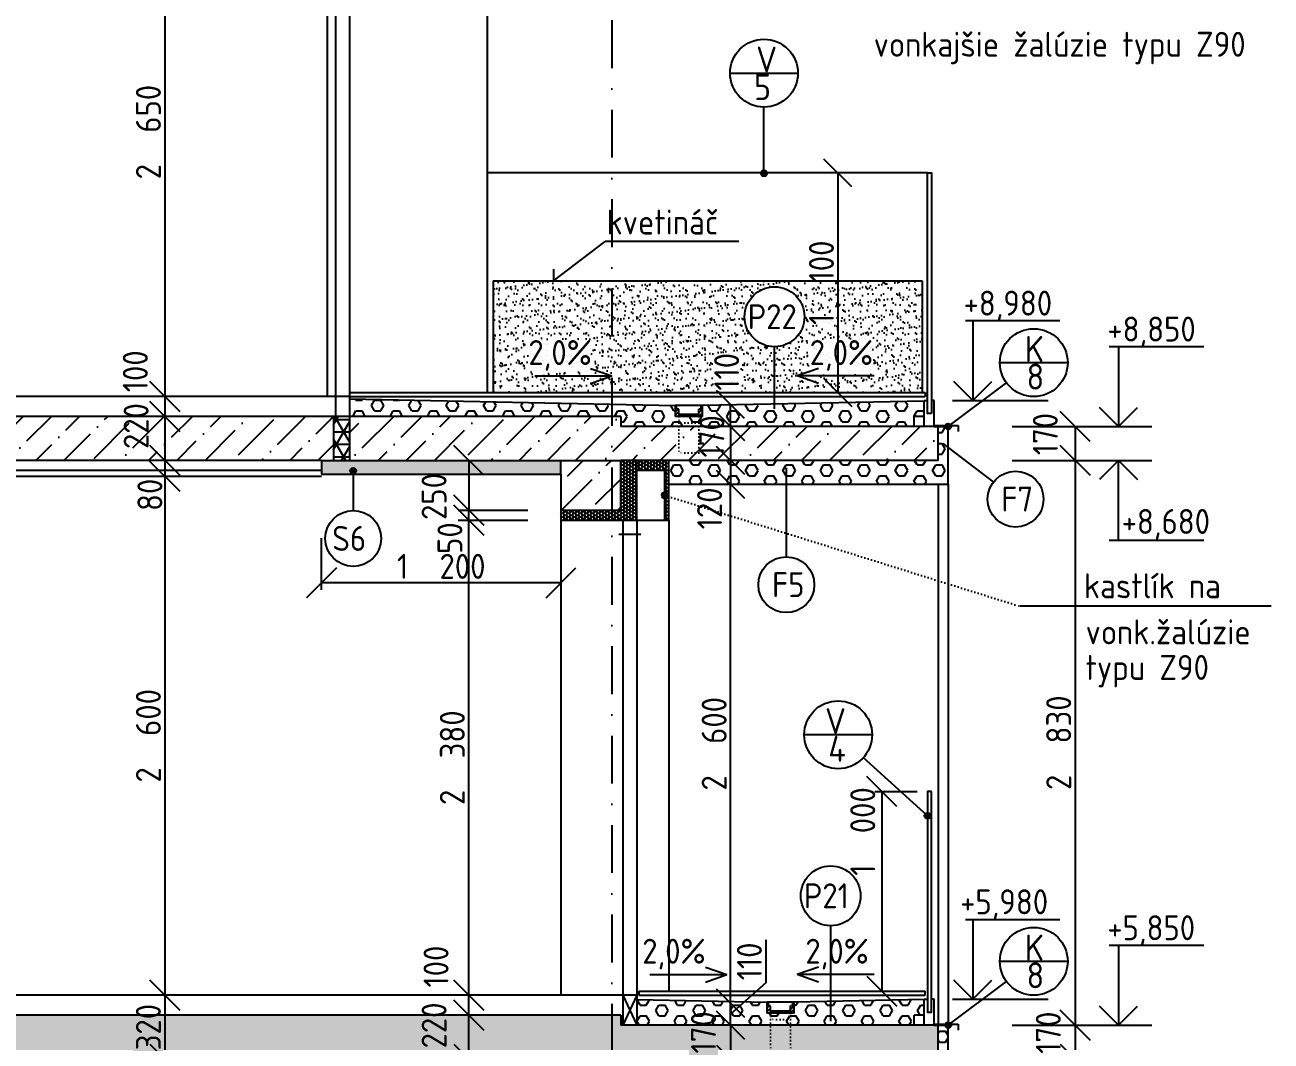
# Model space of a CAD drawing. Extents: x 3792242 to 5145247, y -1546315 to -1031918.
# Drawn here: x 3946353 to 3952597, y -1529874 to -1524782 of the extents above; entities that cross this region are included whole.
import ezdxf

# ---------------------------------------------------------------- set-up
doc = ezdxf.new("R2010")
doc.units = 0
doc.header["$MEASUREMENT"] = 0
doc.linetypes.add('ACAD_ISO07W100', pattern=[3.5, 0.5, -3])
doc.linetypes.add('BODKOCIARKOVANA_3', pattern=[5.6, 3, -1.3, 0, -1.3])
doc.layers.get('0').update_dxf_attribs({"linetype": 'CONTINUOUS'})
doc.layers.get('Defpoints').update_dxf_attribs({"color": 61, "linetype": 'CONTINUOUS'})
for name, color, linetype in [('KÓTY', 4, 'CONTINUOUS'), ('MÚRY', 1, 'CONTINUOUS'), ('OKNÁ', 143, 'CONTINUOUS'), ('osi', 253, 'CONTINUOUS'), ('TENKÁ', 7, 'CONTINUOUS'), ('tzb', 153, 'CONTINUOUS'), ('ZARIADENIE1', 145, 'CONTINUOUS'), ('ŠRAFY', 82, 'CONTINUOUS'), ('šrafy-múry', 8, 'CONTINUOUS')]:
    doc.layers.add(name, color=color, linetype=linetype)
doc.styles.add('STYLE1', font='isocp.shx')
doc.dimstyles.new('STANDARD 50', dxfattribs={"dimtxt": 125, "dimasz": 140, "dimexe": 10, "dimexo": 200, "dimgap": 20, "dimtad": 1, "dimdsep": 46, "dimlunit": 6, "dimtxsty": 'STYLE1', "dimblk1": 'OBLIQUE', "dimblk2": 'OBLIQUE', "dimsah": 1, "dimcen": 2.5, "dimse1": 1, "dimse2": 1, "dimadec": 0, "dimazin": 0, "dimtfac": 1, "dimtmove": 1, "dimatfit": 3, "dimldrblk": 'OBLIQUE', "dimfxl": 1, "dimtolj": 1, "dimtzin": 0, "dimarcsym": 0})
doc.dimstyles.new('STANDARD-50', dxfattribs={"dimtxt": 125, "dimasz": 150, "dimexe": 10, "dimexo": 200, "dimgap": 20, "dimtad": 1, "dimdsep": 46, "dimlunit": 6, "dimtxsty": 'STYLE1', "dimblk1": 'OBLIQUE', "dimblk2": 'OBLIQUE', "dimsah": 1, "dimcen": 2.5, "dimse1": 1, "dimse2": 1, "dimadec": 0, "dimazin": 0, "dimtfac": 1, "dimtmove": 1, "dimatfit": 3, "dimldrblk": 'OBLIQUE', "dimfxl": 1, "dimtolj": 1, "dimtzin": 0, "dimarcsym": 0})
pattern_1 = [(45, (0, 6000), (53.0330086, 194.4543648), [250, -50, 0, -50])]
pattern_2 = [(0, (-510173, -26883.5), (15, 8.660254038), [10, -20]), (120, (-510173, -26883.5), (-15, 8.660254038), [10, -20]), (60, (-510173, -26883.5), (1e-14, 17.320508076), [-20, 10])]
pattern_3 = [(0, (-463583, -17883.5), (0, 54.12658774), [31.25, -62.5]), (120, (-463583, -17883.5), (-46.875, -27.06329387), [31.25, -62.5]), (60, (-463551.75, -17883.5), (-46.875, 27.06329387), [31.25, -62.5])]

# ---------------------------------------------------------------- blocks, each defined once
blk = doc.blocks.new('_OBLIQUE')
at = {"color": 0, "linetype": 'ByBlock'}
blk.add_line((-0.5, -0.5), (0.5, 0.5), dxfattribs=at)
blk = doc.blocks.new('*D32162')
at = {"layer": 'Defpoints', "color": 0}
for p in [(3946384.5, -1526643.8), (3946384.5, -1526743.8), (3947054, -1526743.8)]:
    blk.add_point(p, dxfattribs=at)
at = {"layer": 'KÓTY', "color": 0, "lineweight": -2, "ltscale": 0.25}
blk.add_line((3947054, -1526643.8), (3947054, -1526743.8), dxfattribs=at)
at = {"layer": 'KÓTY', "color": 0, "linetype": 'ByBlock', "lineweight": -2, "xscale": 150, "yscale": 150, "zscale": 150}
for p, rotation in [((3947054, -1526643.8), 90), ((3947054, -1526743.8), 270)]:
    blk.add_blockref('_OBLIQUE', p, dxfattribs=dict(at, rotation=rotation))
at = {"layer": 'KÓTY', "color": 0, "insert": (3946906, -1526517.5), "char_height": 125, "attachment_point": 5, "rotation": 90, "style": 'STYLE1'}
blk.add_mtext('\\A1;100', dxfattribs=at)
blk = doc.blocks.new('*D32163')
at = {"layer": 'Defpoints', "color": 0}
for p in [(3947054, -1526743.8), (3947054, -1526963.8), (3947054, -1526963.8)]:
    blk.add_point(p, dxfattribs=at)
at = {"layer": 'KÓTY', "color": 0, "lineweight": -2, "ltscale": 0.25}
blk.add_line((3947054, -1526743.8), (3947054, -1526963.8), dxfattribs=at)
at = {"layer": 'KÓTY', "color": 0, "linetype": 'ByBlock', "lineweight": -2, "xscale": 150, "yscale": 150, "zscale": 150}
for p, rotation in [((3947054, -1526743.8), 90), ((3947054, -1526963.8), 270)]:
    blk.add_blockref('_OBLIQUE', p, dxfattribs=dict(at, rotation=rotation))
at = {"layer": 'KÓTY', "color": 0, "insert": (3946910, -1526792), "char_height": 125, "attachment_point": 5, "rotation": 90, "style": 'STYLE1'}
blk.add_mtext('\\A1;220', dxfattribs=at)
blk = doc.blocks.new('*D32164')
at = {"layer": 'Defpoints', "color": 0}
for p in [(3947054, -1526963.8), (3947054, -1527043.8), (3947054, -1527043.8)]:
    blk.add_point(p, dxfattribs=at)
at = {"layer": 'KÓTY', "color": 0, "lineweight": -2, "ltscale": 0.25}
blk.add_line((3947054, -1526963.8), (3947054, -1527043.8), dxfattribs=at)
at = {"layer": 'KÓTY', "color": 0, "linetype": 'ByBlock', "lineweight": -2, "xscale": 150, "yscale": 150, "zscale": 150}
for p, rotation in [((3947054, -1526963.8), 90), ((3947054, -1527043.8), 270)]:
    blk.add_blockref('_OBLIQUE', p, dxfattribs=dict(at, rotation=rotation))
at = {"layer": 'KÓTY', "color": 0, "insert": (3946979, -1527136.5), "char_height": 125, "attachment_point": 5, "rotation": 90, "style": 'STYLE1'}
blk.add_mtext('\\A1;80', dxfattribs=at)
blk = doc.blocks.new('*D37459')
at = {"layer": 'Defpoints', "color": 0}
for p in [(3947839, -1527043.8), (3947054, -1529643.8), (3947839, -1529643.8)]:
    blk.add_point(p, dxfattribs=at)
at = {"layer": 'KÓTY', "color": 0, "lineweight": -2, "ltscale": 0.25}
blk.add_line((3947054, -1527043.8), (3947054, -1529643.8), dxfattribs=at)
at = {"layer": 'KÓTY', "color": 0, "linetype": 'ByBlock', "lineweight": -2, "xscale": 150, "yscale": 150, "zscale": 150}
for p, rotation in [((3947054, -1527043.8), 90), ((3947054, -1529643.8), 270)]:
    blk.add_blockref('_OBLIQUE', p, dxfattribs=dict(at, rotation=rotation))
at = {"layer": 'KÓTY', "color": 0, "insert": (3946971.5, -1528343.8), "char_height": 125, "attachment_point": 5, "rotation": 90, "style": 'STYLE1'}
blk.add_mtext('\\A1;2ﾠ600', dxfattribs=at)
blk = doc.blocks.new('*D37460')
at = {"layer": 'Defpoints', "color": 0}
for p in [(3947054, -1529643.8), (3947054, -1529963.8), (3947054, -1529963.8)]:
    blk.add_point(p, dxfattribs=at)
at = {"layer": 'KÓTY', "color": 0, "lineweight": -2, "ltscale": 0.25}
blk.add_line((3947054, -1529643.8), (3947054, -1529963.8), dxfattribs=at)
at = {"layer": 'KÓTY', "color": 0, "linetype": 'ByBlock', "lineweight": -2, "xscale": 150, "yscale": 150, "zscale": 150}
for p, rotation in [((3947054, -1529643.8), 90), ((3947054, -1529963.8), 270)]:
    blk.add_blockref('_OBLIQUE', p, dxfattribs=dict(at, rotation=rotation))
at = {"layer": 'KÓTY', "color": 0, "insert": (3946971.5, -1529803.8), "char_height": 125, "attachment_point": 5, "rotation": 90, "style": 'STYLE1'}
blk.add_mtext('\\A1;320', dxfattribs=at)
blk = doc.blocks.new('*D49617')
at = {"layer": 'Defpoints', "color": 0}
for p in [(3950929, -1526963.8), (3950929, -1529793.8), (3951615.5, -1529793.8)]:
    blk.add_point(p, dxfattribs=at)
at = {"layer": 'KÓTY', "color": 0, "lineweight": -2, "ltscale": 0.25}
blk.add_line((3951615.5, -1526963.8), (3951615.5, -1529793.8), dxfattribs=at)
at = {"layer": 'KÓTY', "color": 0, "linetype": 'ByBlock', "lineweight": -2, "xscale": 150, "yscale": 150, "zscale": 150}
for p, rotation in [((3951615.5, -1526963.8), 90), ((3951615.5, -1529793.8), 270)]:
    blk.add_blockref('_OBLIQUE', p, dxfattribs=dict(at, rotation=rotation))
at = {"layer": 'KÓTY', "color": 0, "insert": (3951533, -1528378.8), "char_height": 125, "attachment_point": 5, "rotation": 90, "style": 'STYLE1'}
blk.add_mtext('\\A1;2ﾠ830', dxfattribs=at)
blk = doc.blocks.new('*D49618')
at = {"layer": 'Defpoints', "color": 0}
for p in [(3950929, -1529793.8), (3950929, -1529963.8), (3951615.5, -1529963.8)]:
    blk.add_point(p, dxfattribs=at)
at = {"layer": 'KÓTY', "color": 0, "lineweight": -2, "ltscale": 0.25}
blk.add_line((3951615.5, -1529793.8), (3951615.5, -1529963.8), dxfattribs=at)
at = {"layer": 'KÓTY', "color": 0, "linetype": 'ByBlock', "lineweight": -2, "xscale": 150, "yscale": 150, "zscale": 150}
for p, rotation in [((3951615.5, -1529793.8), 90), ((3951615.5, -1529963.8), 270)]:
    blk.add_blockref('_OBLIQUE', p, dxfattribs=dict(at, rotation=rotation))
at = {"layer": 'KÓTY', "color": 0, "insert": (3951481, -1529831.5), "char_height": 125, "attachment_point": 5, "rotation": 90, "style": 'STYLE1'}
blk.add_mtext('\\A1;170', dxfattribs=at)
blk = doc.blocks.new('*D49619')
at = {"layer": 'Defpoints', "color": 0}
for p in [(3950929, -1526793.8), (3950929, -1526963.8), (3951615.5, -1526963.8)]:
    blk.add_point(p, dxfattribs=at)
at = {"layer": 'KÓTY', "color": 0, "lineweight": -2, "ltscale": 0.25}
blk.add_line((3951615.5, -1526793.8), (3951615.5, -1526963.8), dxfattribs=at)
at = {"layer": 'KÓTY', "color": 0, "linetype": 'ByBlock', "lineweight": -2, "xscale": 150, "yscale": 150, "zscale": 150}
for p, rotation in [((3951615.5, -1526793.8), 90), ((3951615.5, -1526963.8), 270)]:
    blk.add_blockref('_OBLIQUE', p, dxfattribs=dict(at, rotation=rotation))
at = {"layer": 'KÓTY', "color": 0, "insert": (3951466, -1526832), "char_height": 125, "attachment_point": 5, "rotation": 90, "style": 'STYLE1'}
blk.add_mtext('\\A1;170', dxfattribs=at)
blk = doc.blocks.new('*D49630')
at = {"layer": 'Defpoints', "color": 0}
for p in [(3948577, -1529743.8), (3949039, -1529743.8), (3949039, -1529963.8)]:
    blk.add_point(p, dxfattribs=at)
at = {"layer": 'KÓTY', "color": 0, "lineweight": -2, "ltscale": 0.25}
blk.add_line((3948577, -1529963.8), (3948577, -1529743.8), dxfattribs=at)
at = {"layer": 'KÓTY', "color": 0, "linetype": 'ByBlock', "lineweight": -2, "xscale": 150, "yscale": 150, "zscale": 150}
for p, rotation in [((3948577, -1529743.8), 90), ((3948577, -1529963.8), 270)]:
    blk.add_blockref('_OBLIQUE', p, dxfattribs=dict(at, rotation=rotation))
at = {"layer": 'KÓTY', "color": 0, "insert": (3948403, -1529795.5), "char_height": 125, "attachment_point": 5, "rotation": 90, "style": 'STYLE1'}
blk.add_mtext('\\A1;220', dxfattribs=at)
blk = doc.blocks.new('*D49631')
at = {"layer": 'Defpoints', "color": 0}
for p in [(3948577, -1529643.8), (3949039, -1529643.8), (3949039, -1529743.8)]:
    blk.add_point(p, dxfattribs=at)
at = {"layer": 'KÓTY', "color": 0, "lineweight": -2, "ltscale": 0.25}
blk.add_line((3948577, -1529743.8), (3948577, -1529643.8), dxfattribs=at)
at = {"layer": 'KÓTY', "color": 0, "linetype": 'ByBlock', "lineweight": -2, "xscale": 150, "yscale": 150, "zscale": 150}
for p, rotation in [((3948577, -1529643.8), 90), ((3948577, -1529743.8), 270)]:
    blk.add_blockref('_OBLIQUE', p, dxfattribs=dict(at, rotation=rotation))
at = {"layer": 'KÓTY', "color": 0, "insert": (3948413, -1529500.5), "char_height": 125, "attachment_point": 5, "rotation": 90, "style": 'STYLE1'}
blk.add_mtext('\\A1;100', dxfattribs=at)
blk = doc.blocks.new('*D49632')
at = {"layer": 'Defpoints', "color": 0}
for p in [(3948577, -1527263.8), (3949039, -1527263.8), (3949039, -1529643.8)]:
    blk.add_point(p, dxfattribs=at)
at = {"layer": 'KÓTY', "color": 0, "lineweight": -2, "ltscale": 0.25}
blk.add_line((3948577, -1529643.8), (3948577, -1527263.8), dxfattribs=at)
at = {"layer": 'KÓTY', "color": 0, "linetype": 'ByBlock', "lineweight": -2, "xscale": 150, "yscale": 150, "zscale": 150}
for p, rotation in [((3948577, -1527263.8), 90), ((3948577, -1529643.8), 270)]:
    blk.add_blockref('_OBLIQUE', p, dxfattribs=dict(at, rotation=rotation))
at = {"layer": 'KÓTY', "color": 0, "insert": (3948494.5, -1528453.8), "char_height": 125, "attachment_point": 5, "rotation": 90, "style": 'STYLE1'}
blk.add_mtext('\\A1;2ﾠ380', dxfattribs=at)
blk = doc.blocks.new('*D49633')
at = {"layer": 'Defpoints', "color": 0}
for p in [(3948577, -1527213.8), (3949039, -1527213.8), (3949039, -1527263.8)]:
    blk.add_point(p, dxfattribs=at)
at = {"layer": 'KÓTY', "color": 0, "lineweight": -2, "ltscale": 0.25}
blk.add_line((3948577, -1527263.8), (3948577, -1527213.8), dxfattribs=at)
at = {"layer": 'KÓTY', "color": 0, "linetype": 'ByBlock', "lineweight": -2, "xscale": 150, "yscale": 150, "zscale": 150}
for p, rotation in [((3948577, -1527213.8), 90), ((3948577, -1527263.8), 270)]:
    blk.add_blockref('_OBLIQUE', p, dxfattribs=dict(at, rotation=rotation))
at = {"layer": 'KÓTY', "color": 0, "insert": (3948482.5, -1527353.5), "char_height": 125, "attachment_point": 5, "rotation": 90, "style": 'STYLE1'}
blk.add_mtext('\\A1;50', dxfattribs=at)
blk = doc.blocks.new('*D49634')
at = {"layer": 'Defpoints', "color": 0}
for p in [(3949039, -1526963.8), (3948577, -1527213.8), (3949039, -1527213.8)]:
    blk.add_point(p, dxfattribs=at)
at = {"layer": 'KÓTY', "color": 0, "lineweight": -2, "ltscale": 0.25}
blk.add_line((3948577, -1526963.8), (3948577, -1527213.8), dxfattribs=at)
at = {"layer": 'KÓTY', "color": 0, "linetype": 'ByBlock', "lineweight": -2, "xscale": 150, "yscale": 150, "zscale": 150}
for p, rotation in [((3948577, -1526963.8), 90), ((3948577, -1527213.8), 270)]:
    blk.add_blockref('_OBLIQUE', p, dxfattribs=dict(at, rotation=rotation))
at = {"layer": 'KÓTY', "color": 0, "insert": (3948403, -1527145), "char_height": 125, "attachment_point": 5, "rotation": 90, "style": 'STYLE1'}
blk.add_mtext('\\A1;250', dxfattribs=at)
blk = doc.blocks.new('*D49638')
at = {"layer": 'Defpoints', "color": 0}
for p in [(3950762.3, -1525523.8), (3950426.7, -1526623.8), (3950748, -1526623.8)]:
    blk.add_point(p, dxfattribs=at)
at = {"layer": 'KÓTY', "color": 0, "lineweight": -2, "ltscale": 0.25}
blk.add_line((3950426.7, -1525523.8), (3950426.7, -1526623.8), dxfattribs=at)
at = {"layer": 'KÓTY', "color": 0, "linetype": 'ByBlock', "lineweight": -2, "xscale": 140, "yscale": 140, "zscale": 140}
for p, rotation in [((3950426.7, -1525523.8), 90), ((3950426.7, -1526623.8), 270)]:
    blk.add_blockref('_OBLIQUE', p, dxfattribs=dict(at, rotation=rotation))
at = {"layer": 'KÓTY', "color": 0, "insert": (3950344.1, -1526073.8), "char_height": 125, "attachment_point": 5, "rotation": 90, "style": 'STYLE1'}
blk.add_mtext('\\A1;1ﾠ100', dxfattribs=at)
blk = doc.blocks.new('*D49639')
at = {"layer": 'Defpoints', "color": 0}
for p in [(3950876, -1528623.8), (3950647, -1529623.8), (3950863, -1529623.8)]:
    blk.add_point(p, dxfattribs=at)
at = {"layer": 'KÓTY', "color": 0, "lineweight": -2, "ltscale": 0.25}
blk.add_line((3950647, -1528623.8), (3950647, -1529623.8), dxfattribs=at)
at = {"layer": 'KÓTY', "color": 0, "linetype": 'ByBlock', "lineweight": -2, "xscale": 150, "yscale": 150, "zscale": 150}
for p, rotation in [((3950647, -1528623.8), 90), ((3950647, -1529623.8), 270)]:
    blk.add_blockref('_OBLIQUE', p, dxfattribs=dict(at, rotation=rotation))
at = {"layer": 'KÓTY', "color": 0, "insert": (3950551, -1528823.5), "char_height": 125, "attachment_point": 5, "rotation": 90, "style": 'STYLE1'}
blk.add_mtext('\\A1;1ﾠ000', dxfattribs=at)
blk = doc.blocks.new('*D49641')
at = {"layer": 'Defpoints', "color": 0}
for p in [(3947839, -1527013.8), (3949039, -1527033.8), (3947839, -1527577.5)]:
    blk.add_point(p, dxfattribs=at)
at = {"layer": 'KÓTY', "color": 0, "lineweight": -2, "ltscale": 0.25}
blk.add_line((3949039, -1527577.5), (3947839, -1527577.5), dxfattribs=at)
at = {"layer": 'KÓTY', "color": 0, "linetype": 'ByBlock', "lineweight": -2, "xscale": 150, "yscale": 150, "zscale": 150, "rotation": 180}
blk.add_blockref('_OBLIQUE', (3947839, -1527577.5), dxfattribs=at)
at = {"layer": 'KÓTY', "color": 0, "linetype": 'ByBlock', "lineweight": -2, "xscale": 150, "yscale": 150, "zscale": 150}
blk.add_blockref('_OBLIQUE', (3949039, -1527577.5), dxfattribs=at)
at = {"layer": 'KÓTY', "color": 0, "insert": (3948439, -1527495), "char_height": 125, "attachment_point": 5, "style": 'STYLE1'}
blk.add_mtext('\\A1;1ﾠ200', dxfattribs=at)
blk = doc.blocks.new('*D49642')
at = {"layer": 'Defpoints', "color": 0}
for p in [(3949629, -1526683.8), (3949889, -1526683.8), (3949629, -1526793.8)]:
    blk.add_point(p, dxfattribs=at)
at = {"layer": 'KÓTY', "color": 0, "lineweight": -2}
blk.add_line((3949889, -1526793.8), (3949889, -1526683.8), dxfattribs=at)
at = {"layer": 'KÓTY', "color": 0, "linetype": 'ByBlock', "lineweight": -2, "xscale": 140, "yscale": 140, "zscale": 140}
for p, rotation in [((3949889, -1526683.8), 90), ((3949889, -1526793.8), 270)]:
    blk.add_blockref('_OBLIQUE', p, dxfattribs=dict(at, rotation=rotation))
at = {"layer": 'KÓTY', "color": 0, "insert": (3949869, -1526520), "char_height": 125, "attachment_point": 5, "rotation": 90, "style": 'STYLE1'}
blk.add_mtext('\\A1;110', dxfattribs=at)
blk = doc.blocks.new('*D49643')
at = {"layer": 'Defpoints', "color": 0}
for p in [(3949889, -1526793.8), (3949889, -1526963.8), (3949889, -1526963.8)]:
    blk.add_point(p, dxfattribs=at)
at = {"layer": 'KÓTY', "color": 0, "lineweight": -2}
blk.add_line((3949889, -1526793.8), (3949889, -1526963.8), dxfattribs=at)
at = {"layer": 'KÓTY', "color": 0, "linetype": 'ByBlock', "lineweight": -2, "xscale": 140, "yscale": 140, "zscale": 140}
for p, rotation in [((3949889, -1526793.8), 90), ((3949889, -1526963.8), 270)]:
    blk.add_blockref('_OBLIQUE', p, dxfattribs=dict(at, rotation=rotation))
at = {"layer": 'KÓTY', "color": 0, "insert": (3949795, -1526843.5), "char_height": 125, "attachment_point": 5, "rotation": 90, "style": 'STYLE1'}
blk.add_mtext('\\A1;170', dxfattribs=at)
blk = doc.blocks.new('*D49644')
at = {"layer": 'Defpoints', "color": 0}
for p in [(3949889, -1526963.8), (3949579, -1527083.8), (3949889, -1527083.8)]:
    blk.add_point(p, dxfattribs=at)
at = {"layer": 'KÓTY', "color": 0, "lineweight": -2}
blk.add_line((3949889, -1526963.8), (3949889, -1527083.8), dxfattribs=at)
at = {"layer": 'KÓTY', "color": 0, "linetype": 'ByBlock', "lineweight": -2, "xscale": 140, "yscale": 140, "zscale": 140}
for p, rotation in [((3949889, -1526963.8), 90), ((3949889, -1527083.8), 270)]:
    blk.add_blockref('_OBLIQUE', p, dxfattribs=dict(at, rotation=rotation))
at = {"layer": 'KÓTY', "color": 0, "insert": (3949783.5, -1527204.5), "char_height": 125, "attachment_point": 5, "rotation": 90, "style": 'STYLE1'}
blk.add_mtext('\\A1;120', dxfattribs=at)
blk = doc.blocks.new('*D49645')
at = {"layer": 'Defpoints', "color": 0}
for p in [(3949629, -1529683.8), (3949889, -1529683.8), (3949629, -1529793.8)]:
    blk.add_point(p, dxfattribs=at)
at = {"layer": 'KÓTY', "color": 0, "lineweight": -2}
for p, q in [((3950065.5, -1529366.9), (3950065.5, -1529582)), ((3950065.5, -1529582), (3949889, -1529738.8)), ((3949889, -1529793.8), (3949889, -1529683.8))]:
    blk.add_line(p, q, dxfattribs=at)
at = {"layer": 'KÓTY', "color": 0, "linetype": 'ByBlock', "lineweight": -2, "xscale": 140, "yscale": 140, "zscale": 140}
for p, rotation in [((3949889, -1529683.8), 90), ((3949889, -1529793.8), 270)]:
    blk.add_blockref('_OBLIQUE', p, dxfattribs=dict(at, rotation=rotation))
at = {"layer": 'KÓTY', "color": 0, "insert": (3949983, -1529474.5), "char_height": 125, "attachment_point": 5, "rotation": 90, "style": 'STYLE1'}
blk.add_mtext('\\A1;110', dxfattribs=at)
blk = doc.blocks.new('*D49646')
at = {"layer": 'Defpoints', "color": 0}
for p in [(3949889, -1529793.8), (3949889, -1529963.8), (3949889, -1529963.8)]:
    blk.add_point(p, dxfattribs=at)
at = {"layer": 'KÓTY', "color": 0, "lineweight": -2}
blk.add_line((3949889, -1529793.8), (3949889, -1529963.8), dxfattribs=at)
at = {"layer": 'KÓTY', "color": 0, "linetype": 'ByBlock', "lineweight": -2, "xscale": 140, "yscale": 140, "zscale": 140}
for p, rotation in [((3949889, -1529793.8), 90), ((3949889, -1529963.8), 270)]:
    blk.add_blockref('_OBLIQUE', p, dxfattribs=dict(at, rotation=rotation))
at = {"layer": 'KÓTY', "color": 0, "insert": (3949753, -1529830), "char_height": 125, "attachment_point": 5, "rotation": 90, "style": 'STYLE1'}
blk.add_mtext('\\A1;170', dxfattribs=at)
blk = doc.blocks.new('*D49654')
at = {"layer": 'Defpoints', "color": 0}
for p in [(3949889, -1527083.8), (3949889, -1527083.8), (3949889, -1529683.8)]:
    blk.add_point(p, dxfattribs=at)
at = {"layer": 'KÓTY', "color": 0, "lineweight": -2}
blk.add_line((3949889, -1529683.8), (3949889, -1527083.8), dxfattribs=at)
at = {"layer": 'KÓTY', "color": 0, "linetype": 'ByBlock', "lineweight": -2, "xscale": 140, "yscale": 140, "zscale": 140}
for p, rotation in [((3949889, -1527083.8), 90), ((3949889, -1529683.8), 270)]:
    blk.add_blockref('_OBLIQUE', p, dxfattribs=dict(at, rotation=rotation))
at = {"layer": 'KÓTY', "color": 0, "insert": (3949806.5, -1528383.8), "char_height": 125, "attachment_point": 5, "rotation": 90, "style": 'STYLE1'}
blk.add_mtext('\\A1;2ﾠ600', dxfattribs=at)
blk = doc.blocks.new('*D49662')
at = {"layer": 'Defpoints', "color": 0}
for p in [(3947054, -1523993.8), (3947054, -1526643.8), (3947054, -1526643.8)]:
    blk.add_point(p, dxfattribs=at)
at = {"layer": 'KÓTY', "color": 0, "lineweight": -2, "ltscale": 0.25}
blk.add_line((3947054, -1523993.8), (3947054, -1526643.8), dxfattribs=at)
at = {"layer": 'KÓTY', "color": 0, "linetype": 'ByBlock', "lineweight": -2, "xscale": 150, "yscale": 150, "zscale": 150}
for p, rotation in [((3947054, -1523993.8), 90), ((3947054, -1526643.8), 270)]:
    blk.add_blockref('_OBLIQUE', p, dxfattribs=dict(at, rotation=rotation))
at = {"layer": 'KÓTY', "color": 0, "insert": (3946971.5, -1525318.8), "char_height": 125, "attachment_point": 5, "rotation": 90, "style": 'STYLE1'}
blk.add_mtext('\\A1;2ﾠ650', dxfattribs=at)

msp = doc.modelspace()

# ---------------------------------------------------------------- hatches: boundary and pattern name
at = {"layer": 'TENKÁ'}
h = msp.add_hatch(color=256, dxfattribs=at)
h.dxf.hatch_style = 1
h.paths.add_polyline_path([(3950056, -1525510.345, -2.41421356), (3950041, -1525525.345, -0.41421356)])
h = msp.add_hatch(color=256, dxfattribs=at)
h.dxf.hatch_style = 1
h.paths.add_polyline_path([(3950979, -1526778.77, -2.41421356), (3950964, -1526793.77, -0.41421356)])
h = msp.add_hatch(color=256, dxfattribs=at)
h.dxf.hatch_style = 1
h.paths.add_polyline_path([(3947997.5, -1527001.5, -2.41421356), (3947982.5, -1527016.5, -0.41421356)])
h = msp.add_hatch(color=256, dxfattribs=at)
h.dxf.hatch_style = 1
h.paths.add_polyline_path([(3949559, -1527123.77, -2.41421356), (3949544, -1527138.77, -0.41421356)])
h = msp.add_hatch(color=256, dxfattribs=at)
h.dxf.hatch_style = 1
h.paths.add_polyline_path([(3950876, -1528730.256, -2.41421356), (3950861, -1528745.256, -0.41421356)])
h = msp.add_hatch(color=256, dxfattribs=at)
h.dxf.hatch_style = 1
h.paths.add_polyline_path([(3950979, -1529778.77, -2.41421356), (3950964, -1529793.77, -0.41421356)])
at = {"layer": 'tzb'}
h = msp.add_hatch(dxfattribs=at)
h.set_pattern_fill('ANSI31', color=256, scale=100, angle=180)
h.set_pattern_definition([(45, (185082.5, -17893.5), (-8.838834765, 8.838834765), [])])
h.paths.add_polyline_path([(3949741.5, -1526707.77), (3949741.5, -1526688.77), (3949747.5, -1526688.77), (3949747.5, -1526743.77), (3949610.5, -1526743.77), (3949610.5, -1526688.77), (3949616.5, -1526688.77), (3949616.5, -1526707.77), (3949629, -1526707.77), (3949629, -1526733.77), (3949729, -1526733.77), (3949729, -1526707.77)])
h = msp.add_hatch(dxfattribs=at)
h.set_pattern_fill('ANSI31', color=256, scale=100, angle=180)
h.set_pattern_definition([(45, (184622.5, -20883.5), (-8.838834765, 8.838834765), [])])
h.paths.add_polyline_path([(3950201.5, -1529678.77), (3950207.5, -1529678.77), (3950207.5, -1529733.77), (3950070.5, -1529733.77), (3950070.5, -1529678.77), (3950076.5, -1529678.77), (3950076.5, -1529697.77), (3950089, -1529697.77), (3950089, -1529723.77), (3950189, -1529723.77), (3950189, -1529697.77), (3950201.5, -1529697.77)])
at = {"layer": 'ŠRAFY'}
h = msp.add_hatch(dxfattribs=at)
h.set_pattern_fill('AR-SAND', color=9, scale=30, angle=180)
h.set_pattern_definition([(37.5, (191213.5, -26883.5), (-1.88980074, 57.80471307), [0, -45.6, 0, -51, 0, -48.75]), (7.5, (191213.5, -26883.5), (53.0933012, 84.664382), [0, -24.6, 0, -41.1, 0, -15.75]), (327.5, (191176.6, -26883.5), (93.42425585, 0.1697716), [0, -15, 0, -54, 0, -70.5]), (317.5, (191176.6, -26883.5), (90.1837981, 26.330267), [0, -7.5, 0, -35.4, 0, -40.5])])
h.paths.add_polyline_path([(3950259, -1526244.162, 1), (3949959, -1526244.162, 1)])
h.paths.add_polyline_path([(3950849, -1526063.77), (3950849, -1526623.77), (3948699, -1526623.77), (3948699, -1526063.77), (3949579, -1526063.77)])
h = msp.add_hatch(dxfattribs=at)
h.set_pattern_fill('HEX', color=256, scale=250, angle=180)
h.set_pattern_definition(pattern_3)
h.paths.add_polyline_path([(3949339, -1526743.77), (3947979, -1526743.77), (3947979, -1526656.14), (3949610.5, -1526688.77), (3949610.5, -1526743.77), (3949747.5, -1526743.77), (3949747.5, -1526688.77), (3950859, -1526666.54), (3950859, -1526743.77), (3950809, -1526743.77), (3950809, -1526793.77), (3949339, -1526793.77)])
h = msp.add_hatch(dxfattribs=at)
h.set_pattern_fill('NET3', color=256, scale=500, angle=180)
h.set_pattern_definition([(0, (-461599, -20883.5), (0, 62.5), []), (60, (-461599, -20883.5), (-54.1265877, 31.25), []), (120, (-461599, -20883.5), (-54.1265877, -31.25), [])])
h.paths.add_polyline_path([(3947909, -1526743.77), (3947979, -1526743.77), (3947979, -1526793.77), (3947979, -1526963.77), (3947899, -1526963.77), (3947899, -1526743.77)])
h = msp.add_hatch(dxfattribs=at)
h.set_pattern_fill('HEX', color=256, scale=250, angle=180)
h.set_pattern_definition(pattern_3)
h.paths.add_polyline_path([(3949559, -1526963.77), (3949559, -1527013.77), (3949579, -1527013.77), (3949579, -1526963.77)])
h.paths.add_polyline_path([(3950929, -1526793.77), (3950929, -1526963.77), (3950159, -1526963.77), (3950119, -1526963.77), (3949579, -1526963.77), (3949559, -1526963.77), (3949559, -1527013.77), (3949579, -1527013.77), (3949579, -1527083.77), (3950979, -1527083.77), (3950979, -1526793.77)])
h = msp.add_hatch(dxfattribs=at)
h.set_pattern_fill('HONEY', color=256, scale=80, angle=180)
h.set_pattern_definition(pattern_2)
h.paths.add_polyline_path([(3947839, -1527033.77), (3947839, -1526963.77), (3949039, -1526963.77), (3949039, -1527033.77)])
h = msp.add_hatch(dxfattribs=at)
h.set_pattern_fill('HONEY', color=256, scale=80, angle=180)
h.set_pattern_definition([(0, (-510173, -26883.5), (15, 8.660254038), [10, -20]), (120, (-510173, -26883.5), (-15, 8.660254038), [10, -20]), (60, (-510173, -26883.5), (9e-15, 17.320508076), [-20, 10])])
h.paths.add_polyline_path([(3949339, -1526963.77), (3949339, -1527213.77), (3949339, -1527263.77), (3949349, -1527263.77), (3949419, -1527263.77), (3949419, -1527053.77), (3949419, -1527033.77), (3949419, -1526963.77)])
h = msp.add_hatch(dxfattribs=at)
h.set_pattern_fill('HONEY', color=256, scale=80, angle=180)
h.set_pattern_definition(pattern_2)
h.paths.add_polyline_path([(3949579, -1526963.77), (3949419, -1526963.77), (3949419, -1527013.77), (3949559, -1527013.77), (3949579, -1527013.77)])
h = msp.add_hatch(dxfattribs=at)
h.set_pattern_fill('HONEY', color=256, scale=80, angle=180)
h.set_pattern_definition([(0, (-510173, -26883.5), (15, 8.660254038), [10, -20]), (120, (-510173, -26883.5), (-15, 8.660254038), [10, -20]), (60, (-510173, -26883.5), (1e-14, 17.320508076), [-20, 10])])
h.paths.add_polyline_path([(3949579, -1527263.77), (3949579, -1527123.77), (3949579, -1527013.77), (3949559, -1527013.77), (3949559, -1527263.77)])
h = msp.add_hatch(dxfattribs=at)
h.set_pattern_fill('HONEY', color=256, scale=80, angle=180)
h.set_pattern_definition([(0, (-510173, -26883.5), (15, 8.660254038), [10, -20]), (120, (-510173, -26883.5), (-15, 8.660254038), [10, -20]), (60, (-510173, -26883.5), (3e-15, 17.320508076), [-20, 10])])
h.paths.add_polyline_path([(3949039, -1527213.77), (3949059, -1527213.77), (3949129, -1527213.77), (3949199, -1527213.77), (3949269, -1527213.77), (3949339, -1527213.77), (3949339, -1527263.77), (3949269, -1527263.77), (3949039, -1527263.77)])
h = msp.add_hatch(dxfattribs=at)
h.set_pattern_fill('HEX', color=256, scale=250, angle=180)
h.set_pattern_definition([(0, (-460471, -17883.5), (0, 54.12658774), [31.25, -62.5]), (120, (-460471, -17883.5), (-46.875, -27.06329387), [31.25, -62.5]), (60, (-460439.75, -17883.5), (-46.875, 27.06329387), [31.25, -62.5])])
h.paths.add_polyline_path([(3950089, -1529793.77), (3949419, -1529793.77), (3949419, -1529665.74), (3949579, -1529668.94), (3950070.5, -1529678.77), (3950070.5, -1529733.77), (3950207.5, -1529733.77), (3950207.5, -1529678.77), (3950859, -1529665.74), (3950859, -1529743.77), (3950809, -1529743.77), (3950809, -1529793.77), (3950189, -1529793.77)])
h = msp.add_hatch(dxfattribs=at)
h.set_pattern_fill('HEX', color=256, scale=250, angle=180)
h.set_pattern_definition([(0, (-460471, -20883.5), (0, 54.12658774), [31.25, -62.5]), (120, (-460471, -20883.5), (-46.875, -27.06329387), [31.25, -62.5]), (60, (-460439.75, -20883.5), (-46.875, 27.06329387), [31.25, -62.5])])
h.paths.add_polyline_path([(3949559, -1529963.77), (3949559, -1530013.77), (3949579, -1530013.77), (3949579, -1529963.77)])
h.paths.add_polyline_path([(3950929, -1529793.77), (3950929, -1529963.77), (3950159, -1529963.77), (3950119, -1529963.77), (3949579, -1529963.77), (3949559, -1529963.77), (3949559, -1530013.77), (3949579, -1530013.77), (3949579, -1530083.77), (3950979, -1530083.77), (3950979, -1529793.77)])
at = {"layer": 'šrafy-múry'}
h = msp.add_hatch(dxfattribs=at)
h.set_pattern_fill('ANSI36', color=253, scale=800, angle=360)
h.set_pattern_definition(pattern_1)
h.paths.add_polyline_path([(3936119, -1527213.77), (3936119, -1526963.77), (3939284, -1526963.77), (3939399, -1526963.77), (3941114, -1526963.77), (3941279, -1526963.77), (3943789, -1526963.77), (3943904, -1526963.77), (3947839, -1526963.77), (3947899, -1526963.77), (3947899, -1526743.77), (3935779, -1526743.77), (3935779, -1527213.77)])
h = msp.add_hatch(dxfattribs=at)
h.set_pattern_fill('ANSI36', color=253, scale=800)
h.set_pattern_definition([(45, (20949, 6000), (53.0330086, 194.4543648), [250, -50, 0, -50])])
h.paths.add_polyline_path([(3949339, -1526743.77), (3949339, -1526793.77), (3950859, -1526793.77), (3950909, -1526793.77), (3950929, -1526793.77), (3950929, -1526963.77), (3949579, -1526963.77), (3949419, -1526963.77), (3949339, -1526963.77), (3949039, -1526963.77), (3947979, -1526963.77), (3947979, -1526793.77), (3947979, -1526743.77)])
h = msp.add_hatch(dxfattribs=at)
h.set_pattern_fill('ANSI36', color=253, scale=800)
h.set_pattern_definition([(45, (-15783, 6000), (53.0330086, 194.4543648), [250, -50, 0, -50])])
h.paths.add_polyline_path([(3949339, -1527213.77), (3949339, -1526963.77), (3949039, -1526963.77), (3949039, -1527213.77)])
h = msp.add_hatch(dxfattribs=at)
h.set_pattern_fill('ANSI36', color=253, scale=800, angle=360)
h.set_pattern_definition(pattern_1)
h.paths.add_polyline_path([(3936119, -1530213.77), (3936119, -1529963.77), (3939284, -1529963.77), (3939399, -1529963.77), (3941114, -1529963.77), (3941164, -1529963.77), (3941279, -1529963.77), (3941349, -1529963.77), (3943534, -1529963.77), (3943789, -1529963.77), (3943904, -1529963.77), (3949039, -1529963.77), (3949339, -1529963.77), (3949419, -1529963.77), (3949579, -1529963.77), (3950929, -1529963.77), (3950929, -1529793.77), (3950909, -1529793.77), (3950859, -1529793.77), (3949419, -1529793.77), (3949349, -1529793.77), (3949339, -1529793.77), (3949339, -1529743.77), (3943904, -1529743.77), (3943789, -1529743.77), (3941279, -1529743.77), (3941164, -1529743.77), (3941114, -1529743.77), (3939399, -1529743.77), (3939284, -1529743.77), (3936119, -1529743.77), (3935779, -1529743.77), (3935779, -1530213.77)])

# ---------------------------------------------------------------- linework, layer by layer
at = {"layer": 'KÓTY', "ltscale": 0.25}
for p, q in [((3951000, -1526663.77), (3951481, -1526663.77)), ((3951300.097, -1526793.77), (3951650.097, -1526793.77)), ((3951650.097, -1526793.77), (3952000.097, -1526793.77)), ((3951300.097, -1526963.77), (3951650.097, -1526963.77)), ((3951650.097, -1526963.77), (3952000.097, -1526963.77)), ((3948523.597, -1527213.77), (3948873.597, -1527213.77)), ((3948523.597, -1527263.77), (3948873.597, -1527263.77)), ((3947839, -1527612), (3947839, -1527353)), ((3952597.171, -1527694.5), (3951337, -1527694.5)), ((3950612, -1528623.77), (3950823, -1528623.77)), ((3951000, -1529663.77), (3951481, -1529663.77)), ((3951300.097, -1529793.77), (3951650.097, -1529793.77)), ((3951650.097, -1529793.77), (3952000.097, -1529793.77))]:
    msp.add_line(p, q, dxfattribs=at)
at = {"layer": 'KÓTY', "linetype": 'ACAD_ISO07W100', "ltscale": 5}
msp.add_line((3949559, -1527138.77), (3951337, -1527694.5), dxfattribs=at)
at = {"layer": 'MÚRY'}
for p, q in [((3947979, -1526643.77), (3941234, -1526643.77)), ((3947979, -1526643.77), (3947979, -1526656.14)), ((3947979, -1526656.14), (3949610.5, -1526688.77)), ((3949616.5, -1526688.77), (3949610.5, -1526688.77)), ((3949616.5, -1526688.77), (3949616.5, -1526707.77)), ((3949747.5, -1526688.77), (3949741.5, -1526688.77)), ((3949741.5, -1526707.77), (3949741.5, -1526688.77)), ((3950859, -1526666.54), (3949747.5, -1526688.77)), ((3949629, -1526707.77), (3949616.5, -1526707.77)), ((3949629, -1526733.77), (3949629, -1526707.77)), ((3949729, -1526733.77), (3949629, -1526733.77)), ((3949741.5, -1526707.77), (3949729, -1526707.77)), ((3949729, -1526733.77), (3949729, -1526707.77)), ((3950909, -1526793.77), (3950979, -1526793.77)), ((3950979, -1527083.77), (3950979, -1526793.77)), ((3947839, -1526963.77), (3943904, -1526963.77)), ((3947839, -1526963.77), (3947839, -1527033.77)), ((3947839, -1527033.77), (3949039, -1527033.77)), ((3949039, -1527033.77), (3949039, -1527263.77)), ((3949579, -1527083.77), (3950979, -1527083.77)), ((3949579, -1527263.77), (3949579, -1527083.77)), ((3949039, -1527263.77), (3949579, -1527263.77)), ((3949419, -1529643.77), (3943904, -1529643.77)), ((3949419, -1529643.77), (3949419, -1529665.74)), ((3949419, -1529665.74), (3950070.5, -1529678.77)), ((3950076.5, -1529678.77), (3950070.5, -1529678.77)), ((3950076.5, -1529678.77), (3950076.5, -1529697.77)), ((3950207.5, -1529678.77), (3950201.5, -1529678.77)), ((3950201.5, -1529697.77), (3950201.5, -1529678.77)), ((3950859, -1529665.74), (3950207.5, -1529678.77)), ((3950089, -1529697.77), (3950076.5, -1529697.77)), ((3950089, -1529723.77), (3950089, -1529697.77)), ((3950189, -1529723.77), (3950089, -1529723.77)), ((3950201.5, -1529697.77), (3950189, -1529697.77)), ((3950189, -1529723.77), (3950189, -1529697.77)), ((3950909, -1529793.77), (3950979, -1529793.77)), ((3950979, -1530083.77), (3950979, -1529793.77))]:
    msp.add_line(p, q, dxfattribs=at)
at = {"layer": 'OKNÁ', "ltscale": 0.25}
for p, q in [((3947909, -1523913.77), (3947909, -1526643.77)), ((3947909, -1523913.77), (3947909, -1526643.77)), ((3947979, -1523913.77), (3947979, -1526643.77)), ((3950109, -1526705.338), (3950109, -1526394.162)), ((3950952.5, -1526878.77), (3951205.876, -1527072.936)), ((3950168, -1527001.77), (3950168, -1527446.963)), ((3947997.5, -1527016.5), (3947997.5, -1527215.161)), ((3949349, -1527263.77), (3949349, -1529643.77)), ((3949349, -1527263.77), (3949349, -1529643.77)), ((3949419, -1527263.77), (3949419, -1529643.77)), ((3949419, -1527263.77), (3949419, -1529643.77)), ((3949329, -1527333.77), (3949439, -1527333.77)), ((3950390.311, -1529773.838), (3950390.311, -1529296.162))]:
    msp.add_line(p, q, dxfattribs=at)
at = {"layer": 'OKNÁ'}
msp.add_line((3950876, -1525523.77), (3948669, -1525523.77), dxfattribs=at)
at = {"layer": 'OKNÁ', "ltscale": 0.25}
for centre, radius in [((3950109, -1526244.162), 150), ((3951317, -1527158.092), 140), ((3947998.005, -1527355.16), 140), ((3950168, -1527586.963), 140), ((3950390.311, -1529146.162), 150)]:
    msp.add_circle(centre, radius, dxfattribs=at)
at = {"layer": 'osi', "linetype": 'BODKOCIARKOVANA_3', "ltscale": 80}
msp.add_line((3949294, -1519829.5), (3949294, -1542239.5), dxfattribs=at)
at = {"layer": 'TENKÁ'}
for p, q in [((3947869, -1526643.77), (3947869, -1523993.77)), ((3947869, -1526643.77), (3947869, -1523993.77)), ((3948669, -1523983.77), (3948669, -1526623.77)), ((3948699, -1526063.77), (3948699, -1526623.77)), ((3948699, -1526063.77), (3950849, -1526063.77)), ((3950849, -1526063.77), (3950849, -1526623.77)), ((3949187.05, -1526503.17), (3949294.25, -1526540.77)), ((3950329.45, -1526503.17), (3950222.25, -1526540.77)), ((3948908.25, -1526540.77), (3949294.25, -1526540.77)), ((3949187.05, -1526578.37), (3949294.25, -1526540.77)), ((3950608.25, -1526540.77), (3950222.25, -1526540.77)), ((3950329.45, -1526578.37), (3950222.25, -1526540.77)), ((3947979, -1526623.77), (3950863, -1526623.77)), ((3950863, -1526623.77), (3950863, -1526643.77)), ((3950979, -1526793.77), (3951271.699, -1526575.597)), ((3947909, -1526643.77), (3947909, -1526743.77)), ((3947979, -1526643.77), (3950863, -1526643.77)), ((3947979, -1526656.14), (3947979, -1526793.77)), ((3949741.5, -1526688.77), (3949616.5, -1526688.77)), ((3950859, -1526793.77), (3950859, -1526663.77)), ((3950859, -1526663.77), (3950876, -1526663.77)), ((3950909, -1526663.77), (3950896, -1526663.77)), ((3950909, -1526793.77), (3950909, -1526663.77)), ((3949339, -1526743.77), (3935739, -1526743.77)), ((3947899, -1526743.77), (3947899, -1526963.77)), ((3949339, -1526743.77), (3949339, -1526793.77)), ((3950859, -1526743.77), (3950809, -1526743.77)), ((3950809, -1526793.77), (3950809, -1526743.77)), ((3947979, -1526793.77), (3947979, -1526963.77)), ((3950929, -1526793.77), (3949339, -1526793.77)), ((3950909, -1526788.5), (3951029, -1526788.5)), ((3950929, -1526963.77), (3950929, -1526793.77)), ((3951029, -1526788.5), (3951029, -1526818.5)), ((3947839, -1526963.77), (3949339, -1526963.77)), ((3949039, -1526963.77), (3949339, -1526963.77)), ((3949039, -1527033.77), (3949039, -1526963.77)), ((3950929, -1526963.77), (3949339, -1526963.77)), ((3949339, -1527213.77), (3949339, -1526963.77)), ((3949419, -1527263.77), (3949419, -1526963.77)), ((3949579, -1527083.77), (3949579, -1526963.77)), ((3943904, -1527013.77), (3947839, -1527013.77)), ((3943904, -1527043.77), (3947839, -1527043.77)), ((3949419, -1527013.77), (3949559, -1527013.77)), ((3949559, -1527263.77), (3949559, -1527013.77)), ((3949559, -1527013.77), (3949579, -1527013.77)), ((3950929, -1527083.77), (3950929, -1529788.5)), ((3950979, -1527083.77), (3950979, -1529788.5)), ((3949039, -1527213.77), (3949339, -1527213.77)), ((3949039, -1527263.77), (3949039, -1529643.77)), ((3949039, -1527263.77), (3949039, -1529643.77)), ((3949579, -1527263.77), (3949579, -1529623.77)), ((3949579, -1527263.77), (3949579, -1529623.77)), ((3950876, -1528745.256), (3950553.924, -1528453.149)), ((3949763.3, -1529503.17), (3949870.5, -1529540.77)), ((3950329.45, -1529503.17), (3950222.25, -1529540.77)), ((3949484.5, -1529540.77), (3949870.5, -1529540.77)), ((3949763.3, -1529578.37), (3949870.5, -1529540.77)), ((3950608.25, -1529540.77), (3950222.25, -1529540.77)), ((3950329.45, -1529578.37), (3950222.25, -1529540.77)), ((3949429, -1529623.77), (3950863, -1529623.77)), ((3949429, -1529623.77), (3949429, -1529643.77)), ((3950863, -1529643.77), (3950863, -1529623.77)), ((3950979, -1529793.77), (3951271.699, -1529575.597)), ((3949349, -1529643.77), (3949349, -1529793.77)), ((3949349, -1529643.77), (3949419, -1529793.77)), ((3949419, -1529643.77), (3949349, -1529793.77)), ((3949419, -1529665.74), (3949419, -1529793.77)), ((3949429, -1529643.77), (3950863, -1529643.77)), ((3950201.5, -1529678.77), (3950076.5, -1529678.77)), ((3950859, -1529793.77), (3950859, -1529663.77)), ((3950859, -1529663.77), (3950876, -1529663.77)), ((3950909, -1529663.77), (3950896, -1529663.77)), ((3950909, -1529793.77), (3950909, -1529663.77)), ((3949339, -1529743.77), (3935739, -1529743.77)), ((3949339, -1529743.77), (3949339, -1529793.77)), ((3950859, -1529743.77), (3950809, -1529743.77)), ((3950809, -1529793.77), (3950809, -1529743.77)), ((3950929, -1529793.77), (3949339, -1529793.77)), ((3950909, -1529788.5), (3951029, -1529788.5)), ((3950929, -1529963.77), (3950929, -1529793.77)), ((3951029, -1529788.5), (3951029, -1529818.5))]:
    msp.add_line(p, q, dxfattribs=at)
at = {"layer": 'TENKÁ', "ltscale": 0.25}
for p, q in [((3949886, -1525023.442), (3950226, -1525023.442)), ((3950056, -1525525.345), (3950056, -1525193.442)), ((3949002, -1526063.77), (3949261, -1525867)), ((3949930.5, -1525867), (3949261, -1525867)), ((3949002, -1526005.5), (3949002, -1526063.77)), ((3951238, -1526474), (3951578, -1526474)), ((3950598, -1528338.942), (3950258, -1528338.942)), ((3951238, -1529474), (3951578, -1529474))]:
    msp.add_line(p, q, dxfattribs=at)
at = {"layer": 'TENKÁ', "linetype": 'ByBlock', "ltscale": 0.25}
for p, q in [((3951065.195, -1526263.77), (3951539.094, -1526263.77)), ((3951103, -1526263.77), (3951103, -1526663.77)), ((3951785.736, -1526393.77), (3952259.634, -1526393.77)), ((3951833.041, -1526393.77), (3951833.041, -1526793.77)), ((3951103, -1526663.77), (3951007.541, -1526568.311)), ((3951103, -1526663.77), (3951198.459, -1526568.311)), ((3951833.041, -1526793.77), (3951737.581, -1526698.311)), ((3951833.041, -1526793.77), (3951928.5, -1526698.311)), ((3951833.041, -1526963.77), (3951737.581, -1527059.23)), ((3951833.041, -1526963.77), (3951928.5, -1527059.23)), ((3951833.041, -1527363.77), (3951833.041, -1526963.77)), ((3951785.736, -1527363.77), (3952259.634, -1527363.77)), ((3951065.195, -1529263.77), (3951539.094, -1529263.77)), ((3951103, -1529263.77), (3951103, -1529663.77)), ((3951785.736, -1529393.77), (3952259.634, -1529393.77)), ((3951833.041, -1529393.77), (3951833.041, -1529793.77)), ((3951103, -1529663.77), (3951007.541, -1529568.311)), ((3951103, -1529663.77), (3951198.459, -1529568.311)), ((3951833.041, -1529793.77), (3951737.581, -1529698.311)), ((3951833.041, -1529793.77), (3951928.5, -1529698.311))]:
    msp.add_line(p, q, dxfattribs=at)
at = {"layer": 'TENKÁ', "ltscale": 0.25}
for centre in [(3950056, -1525023.442), (3951408, -1526474), (3950428, -1528338.942), (3951408, -1529474)]:
    msp.add_circle(centre, 170, dxfattribs=at)
at = {"layer": 'TENKÁ'}
for centre in [(3950056, -1525525.345), (3950979, -1526793.77), (3947997.5, -1527016.5), (3949559, -1527138.77), (3950876, -1528745.256), (3950979, -1529793.77)]:
    msp.add_circle(centre, 15, dxfattribs=at)
at = {"layer": 'tzb'}
for p, q in [((3949610.5, -1526688.77), (3949610.5, -1526743.77)), ((3949747.5, -1526743.77), (3949747.5, -1526688.77)), ((3949747.5, -1526743.77), (3949610.5, -1526743.77)), ((3950070.5, -1529678.77), (3950070.5, -1529733.77)), ((3950207.5, -1529733.77), (3950207.5, -1529678.77)), ((3950207.5, -1529733.77), (3950070.5, -1529733.77))]:
    msp.add_line(p, q, dxfattribs=at)
at = {"layer": 'tzb', "linetype": 'ACAD_ISO07W100', "ltscale": 5}
for p, q in [((3949629, -1526743.77), (3949629, -1526778.77)), ((3949729, -1526743.77), (3949729, -1526778.77)), ((3949629, -1526776.17), (3949629, -1526926.17)), ((3949729, -1526776.17), (3949629, -1526776.17)), ((3949729, -1526776.17), (3949729, -1526926.17)), ((3949729, -1526926.17), (3949629, -1526926.17)), ((3950089, -1529733.77), (3950089, -1529768.77)), ((3950189, -1529733.77), (3950189, -1529768.77)), ((3950089, -1529766.17), (3950089, -1529916.17)), ((3950189, -1529766.17), (3950089, -1529766.17)), ((3950189, -1529766.17), (3950189, -1529916.17))]:
    msp.add_line(p, q, dxfattribs=at)
at = {"layer": 'ZARIADENIE1'}
for points in [[(3950896, -1526728.77), (3950876, -1526728.77), (3950876, -1525523.77), (3950896, -1525523.77)], [(3950896, -1528623.77), (3950876, -1528623.77), (3950876, -1529728.77), (3950896, -1529728.77)]]:
    msp.add_lwpolyline(points, close=True, dxfattribs=at)

# ---------------------------------------------------------------- texts
at = {"layer": 'TENKÁ', "ltscale": 0.25, "style": 'STYLE1'}
for s, p in [('vonkajšie žalúzie typu Z90', (3950605.586, -1524941.376)), ('kvetináč', (3949267.586, -1525832.146)), ('+8,980', (3951056.131, -1526238.444)), ('P22', (3949974.696, -1526306.34)), ('+8,850', (3951776.672, -1526368.444)), ('2,0%', (3948875.582, -1526486.06)), ('2,0%', (3950285.082, -1526486.06)), ('F7', (3951245.696, -1527220.27)), ('+8,680', (3951848.672, -1527332.444)), ('S6', (3947892.69, -1527417.338)), ('F5', (3950096.696, -1527649.141)), ('kastlík na', (3951659.586, -1527654.876)), ('vonk.žalúzie ', (3951667.586, -1527885.876)), ('typu Z90', (3951667.586, -1528063.876)), ('P21', (3950256.006, -1529208.34)), ('+5,980', (3951039.157, -1529238.444)), ('+5,850', (3951776.672, -1529368.444)), ('2,0%', (3949446.082, -1529486.06)), ('2,0%', (3950263.582, -1529486.06))]:
    msp.add_text(s, height=125, dxfattribs=at).set_placement(p)
at = {"layer": 'TENKÁ', "style": 'STYLE1', "text_generation_flag": 2}
msp.add_text('V', height=130, dxfattribs=at).set_placement((3950122.03, -1525019.942))
at = {"layer": 'TENKÁ', "style": 'STYLE1'}
for s, p in [('5', (3950006.47, -1525158.579)), ('K', (3951362.97, -1526470.5)), ('8', (3951371.97, -1526609.137)), ('V', (3950361.97, -1528335.442)), ('4', (3950378.47, -1528474.079)), ('K', (3951362.97, -1529470.5)), ('8', (3951371.97, -1529609.137))]:
    msp.add_text(s, height=130, dxfattribs=at).set_placement(p)

# ---------------------------------------------------------------- dimensions: what is measured, and where the dimension line sits
at = {"layer": 'KÓTY', "ltscale": 0.25}
for base, p1, p2, angle, dimstyle, picture, middle in [((3947054, -1526643.77), (3947054, -1523993.77), (3947054, -1526643.77), 90, 'STANDARD-50', '*D49662', (3946971.457, -1525318.77)), ((3950426.658, -1526623.77), (3950762.3, -1525523.77), (3950748, -1526623.77), 90, 'STANDARD 50', '*D49638', (3950344.115, -1526073.77)), ((3951615.5, -1529793.77), (3950929, -1526963.77), (3950929, -1529793.77), 90, 'STANDARD-50', '*D49617', (3951532.957, -1528378.77)), ((3947054, -1529643.77), (3947839, -1527043.77), (3947839, -1529643.77), 90, 'STANDARD-50', '*D37459', (3946971.457, -1528343.77)), ((3947839, -1527577.5), (3949039, -1527033.77), (3947839, -1527013.77), 180, 'STANDARD-50', '*D49641', (3948439, -1527494.957)), ((3948577, -1527263.77), (3949039, -1529643.77), (3949039, -1527263.77), 90, 'STANDARD-50', '*D49632', (3948494.457, -1528453.77)), ((3947054, -1529963.77), (3947054, -1529643.77), (3947054, -1529963.77), 90, 'STANDARD-50', '*D37460', (3946971.5, -1529803.77))]:
    dim = msp.add_linear_dim(base=base, p1=p1, p2=p2, angle=angle, dimstyle=dimstyle, override={"dimtxsty": 'STYLE1', "dimldrblk": 'OBLIQUE'}, dxfattribs=at)
    dim.commit()
    dim.dimension.update_dxf_attribs({"geometry": picture, "text_midpoint": middle})
for base, p1, p2, picture, middle in [((3947054, -1526743.77), (3946384.5, -1526643.77), (3946384.5, -1526743.77), '*D32162', (3946988.5, -1526517.5)), ((3947054, -1526963.77), (3947054, -1526743.77), (3947054, -1526963.77), '*D32163', (3946992.5, -1526792)), ((3951615.5, -1526963.77), (3950929, -1526793.77), (3950929, -1526963.77), '*D49619', (3951548.5, -1526832)), ((3947054, -1527043.77), (3947054, -1526963.77), (3947054, -1527043.77), '*D32164', (3947061.5, -1527136.5)), ((3948577, -1527213.77), (3949039, -1526963.77), (3949039, -1527213.77), '*D49634', (3948485.5, -1527145)), ((3948577, -1527213.77), (3949039, -1527263.77), (3949039, -1527213.77), '*D49633', (3948565, -1527353.5)), ((3950647, -1529623.77), (3950876, -1528623.77), (3950863, -1529623.77), '*D49639', (3950633.5, -1528823.5)), ((3948577, -1529643.77), (3949039, -1529743.77), (3949039, -1529643.77), '*D49631', (3948495.5, -1529500.5)), ((3948577, -1529743.77), (3949039, -1529963.77), (3949039, -1529743.77), '*D49630', (3948485.5, -1529795.5)), ((3951615.5, -1529963.77), (3950929, -1529793.77), (3950929, -1529963.77), '*D49618', (3951563.5, -1529831.5))]:
    dim = msp.add_linear_dim(base=base, p1=p1, p2=p2, angle=90, dimstyle='STANDARD-50', override={"dimtxsty": 'STYLE1', "dimldrblk": 'OBLIQUE'}, dxfattribs=at)
    dim.commit()
    dim.dimension.update_dxf_attribs({"geometry": picture, "text_midpoint": middle, "dimtype": 160})
at = {"layer": 'KÓTY'}
for base, p1, p2, picture, middle in [((3949889, -1526683.77), (3949629, -1526793.77), (3949629, -1526683.77), '*D49642', (3949951.5, -1526520)), ((3949889, -1526963.77), (3949889, -1526793.77), (3949889, -1526963.77), '*D49643', (3949877.5, -1526843.5)), ((3949889, -1527083.77), (3949889, -1526963.77), (3949579, -1527083.77), '*D49644', (3949866, -1527204.5)), ((3949889, -1529683.77), (3949629, -1529793.77), (3949629, -1529683.77), '*D49645', (3950065.5, -1529562)), ((3949889, -1529963.77), (3949889, -1529793.77), (3949889, -1529963.77), '*D49646', (3949835.5, -1529830))]:
    dim = msp.add_linear_dim(base=base, p1=p1, p2=p2, angle=90, dimstyle='STANDARD 50', dxfattribs=at)
    dim.commit()
    dim.dimension.update_dxf_attribs({"geometry": picture, "text_midpoint": middle, "dimtype": 160})
dim = msp.add_linear_dim(base=(3949889, -1527083.77), p1=(3949889, -1529683.77), p2=(3949889, -1527083.77), angle=90, dimstyle='STANDARD 50', override={"dimtxsty": 'STYLE1', "dimldrblk": 'OBLIQUE'}, dxfattribs=at)
dim.commit()
dim.dimension.update_dxf_attribs({"geometry": '*D49654', "text_midpoint": (3949806.457, -1528383.77)})

doc.saveas('drawing.dxf')
